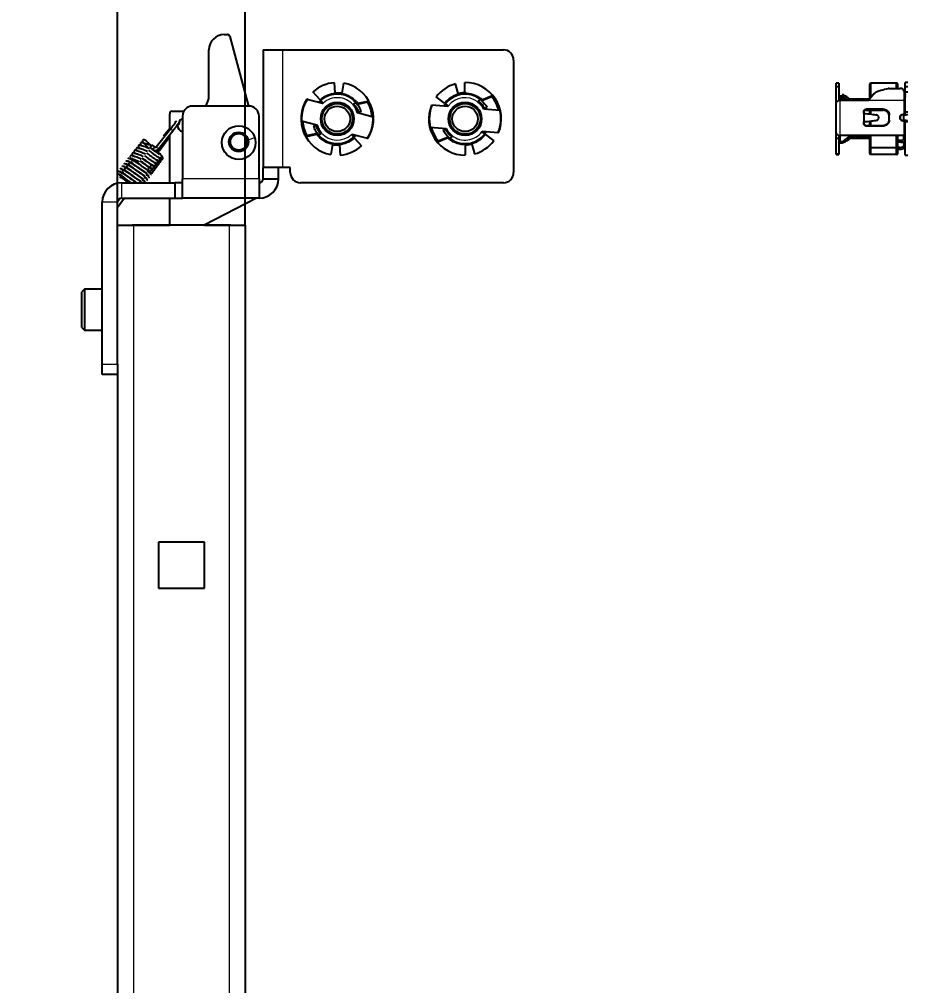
# Model space of a CAD drawing. Header units: millimetres. Extents: x -1039 to 1236, y -456 to 1988.
# Drawn here: x 104.4 to 278.2, y 1691.3 to 1880.3 of the extents above; entities that cross this region are included whole.
import ezdxf

# ---------------------------------------------------------------- set-up
doc = ezdxf.new("R2010")
doc.units = ezdxf.units.MM
doc.layers.add('FORMAT', color=7, linetype='Continuous')
doc.styles.add('SLDTEXTSTYLE0', font='TXT', dxfattribs={"width": 0.75})
doc.dimstyles.new('SLDDIMSTYLE1', dxfattribs={"dimtxt": 20, "dimasz": 10, "dimexe": 0, "dimexo": 0.0625, "dimgap": 5, "dimtad": 2, "dimdec": 1, "dimrnd": 1e-09, "dimzin": 12, "dimdsep": 46, "dimtxsty": 'SLDTEXTSTYLE0', "dimsah": 1, "dimcen": 0.09, "dimadec": 0, "dimazin": 3, "dimtfac": 1, "dimtmove": 0, "dimatfit": 0, "dimfxl": 0, "dimfrac": 2, "dimtolj": 1, "dimtzin": 12, "dimarcsym": 0})

# ---------------------------------------------------------------- blocks, each defined once
blk = doc.blocks.new('_D_6')
at = {"layer": 'FORMAT'}
for p, q in [((123.6, 1840.07), (123.6, 1906.18)), ((148.6, 1840.07), (148.6, 1906.18)), ((123.6, 1905.18), (104.37, 1905.18)), ((123.6, 1905.18), (148.6, 1905.18)), ((148.6, 1905.18), (167.83, 1905.18))]:
    blk.add_line(p, q, dxfattribs=at)
for points in [[(123.6, 1905.18), (113.6, 1906.72), (113.6, 1903.64)], [(148.6, 1905.18), (158.6, 1903.64), (158.6, 1906.72)]]:
    blk.add_solid(points, dxfattribs=at)
at = {"layer": 'FORMAT', "insert": (121.32, 1930.96), "char_height": 20, "attachment_point": 1, "style": 'SLDTEXTSTYLE0'}
blk.add_mtext('25', dxfattribs=at)

msp = doc.modelspace()

# ---------------------------------------------------------------- linework, layer by layer
at = {"color": 7, "linetype": 'Continuous', "lineweight": 25}
for p, q in [((144.48, 1877.36), (145.1, 1877.36)), ((145.58, 1876.99), (149.25, 1863.36)), ((141.48, 1865.36), (141.48, 1874.36)), ((152.1, 1874.36), (152.1, 1851.36)), ((152.1, 1874.36), (155.9, 1874.36)), ((155.9, 1874.36), (199.1, 1874.36)), ((201.1, 1872.36), (201.1, 1850.36)), ((166.19, 1865.96), (166.04, 1867.94)), ((167.53, 1865.89), (167.89, 1867.84)), ((190.26, 1865.8), (189.73, 1867.71)), ((191.58, 1865.98), (191.57, 1867.96)), ((264.73, 1867.86), (264.23, 1867.86)), ((264.23, 1867.11), (264.23, 1867.86)), ((264.73, 1867.86), (264.73, 1867.11)), ((270.95, 1867.86), (270.83, 1867.66)), ((270.83, 1867.66), (270.95, 1867.86)), ((270.83, 1864.81), (270.83, 1867.66)), ((270.95, 1867.86), (270.95, 1864.95)), ((276.03, 1867.86), (270.95, 1867.86)), ((276.23, 1867.75), (276.03, 1867.86)), ((276.03, 1866.81), (276.03, 1867.86)), ((276.03, 1867.86), (276.23, 1867.75)), ((276.23, 1867.75), (276.23, 1866.81)), ((278.23, 1867.96), (277.73, 1867.96)), ((277.73, 1867.19), (277.73, 1867.96)), ((163.22, 1864.61), (161.84, 1866.14)), ((167.48, 1865.92), (166.25, 1865.98)), ((191.52, 1866), (190.3, 1865.83)), ((264.73, 1867.11), (264.23, 1867.11)), ((264.23, 1864.03), (264.23, 1867.11)), ((264.73, 1867.11), (264.73, 1864.44)), ((271.69, 1865.81), (270.53, 1864.47)), ((274.63, 1866.81), (276.78, 1866.81)), ((277.53, 1866.31), (277.53, 1864.47)), ((277.73, 1867.19), (278.23, 1867.19)), ((277.73, 1866.14), (277.73, 1867.19)), ((277.73, 1866.14), (278.23, 1866.14)), ((277.73, 1862.15), (277.73, 1866.14)), ((160.76, 1864.65), (160.64, 1864.73)), ((163.72, 1863.86), (160.72, 1864.66)), ((162.92, 1864.07), (163.35, 1864.47)), ((163.22, 1864.61), (163.35, 1864.47)), ((163.35, 1864.47), (163.82, 1863.95)), ((163.69, 1864.09), (163.49, 1863.92)), ((170.2, 1864.11), (169.68, 1863.64)), ((169.79, 1863.74), (169.84, 1863.75)), ((170.35, 1864.24), (170.2, 1864.11)), ((170.35, 1864.24), (170.62, 1863.92)), ((170.37, 1863.86), (172.67, 1864.35)), ((172.56, 1864.13), (170.49, 1863.69)), ((172.56, 1864.13), (172.67, 1864.35)), ((187.58, 1863.92), (185.95, 1865.16)), ((187.38, 1863.34), (187.74, 1863.8)), ((187.58, 1863.92), (187.74, 1863.8)), ((187.74, 1863.8), (188.3, 1863.38)), ((194.54, 1864.72), (194.11, 1864.16)), ((194.2, 1864.28), (194.25, 1864.31)), ((194.41, 1864.15), (194.22, 1864.08)), ((194.66, 1864.88), (194.54, 1864.72)), ((194.66, 1864.88), (194.98, 1864.61)), ((194.75, 1864.51), (196.91, 1865.42)), ((196.85, 1865.18), (194.9, 1864.36)), ((196.85, 1865.18), (196.91, 1865.42)), ((264.24, 1864.03), (264.23, 1864.03)), ((264.23, 1863.95), (264.23, 1864.03)), ((264.23, 1858.09), (264.23, 1863.95)), ((265.43, 1865.33), (264.93, 1865.33)), ((264.93, 1865.33), (264.93, 1864.87)), ((264.93, 1864.87), (265.43, 1864.87)), ((270.53, 1864.47), (264.93, 1864.47)), ((265.43, 1864.87), (265.43, 1865.33)), ((266.93, 1864.47), (266.93, 1864.72)), ((270.75, 1864.72), (266.93, 1864.72)), ((277.73, 1864.7), (277.53, 1864.66)), ((133.8, 1858.69), (133.8, 1861.86)), ((134.3, 1862.36), (136.57, 1862.36)), ((149.3, 1863.36), (138.3, 1863.36)), ((169.97, 1863.57), (169.77, 1863.53)), ((173.59, 1861.22), (170.58, 1862.02)), ((171.24, 1862.28), (170.76, 1862.14)), ((185.16, 1863.5), (185.03, 1863.56)), ((188.22, 1863.27), (185.12, 1863.51)), ((188.14, 1863.5), (187.98, 1863.29)), ((188.22, 1863.43), (188.07, 1863.28)), ((198.4, 1862.51), (195.3, 1862.74)), ((195.89, 1863.12), (195.45, 1862.89)), ((269.63, 1861.91), (269.63, 1862.29)), ((269.63, 1861.91), (269.63, 1860.31)), ((273.43, 1862.76), (270.13, 1862.76)), ((270.13, 1862.56), (273.43, 1862.56)), ((270.83, 1861.83), (270.83, 1862.56)), ((270.95, 1862.56), (270.95, 1861.82)), ((278.23, 1862.15), (277.73, 1862.15)), ((277.73, 1861.78), (277.73, 1862.15)), ((136.3, 1861.36), (136.3, 1849.16)), ((151.3, 1849.16), (151.3, 1861.36)), ((159.61, 1860.51), (162.61, 1859.7)), ((269.63, 1859.93), (269.63, 1860.31)), ((270.83, 1859.59), (270.83, 1860.42)), ((270.95, 1860.44), (270.95, 1859.59)), ((271.92, 1860.57), (271.97, 1860.58)), ((272.56, 1861.12), (272.56, 1861.08)), ((274.63, 1860.64), (274.63, 1861.59)), ((276.73, 1861.03), (276.73, 1861.2)), ((277.28, 1861.75), (277.53, 1861.75)), ((277.28, 1861.65), (277.53, 1861.65)), ((277.28, 1860.52), (277.53, 1860.52)), ((277.28, 1860.48), (277.53, 1860.48)), ((277.43, 1861.65), (277.43, 1860.52)), ((277.73, 1860.47), (277.73, 1860.3)), ((277.73, 1853.76), (277.73, 1860.3)), ((278.23, 1860.3), (277.73, 1860.3)), ((133.95, 1858.88), (131.16, 1855.35)), ((131.63, 1854.98), (134.42, 1858.51)), ((133.8, 1859), (132.58, 1857.46)), ((134.42, 1858.51), (134.42, 1858.51)), ((161.96, 1859.44), (162.44, 1859.59)), ((162.99, 1857.62), (163.51, 1858.09)), ((163.23, 1858.15), (163.42, 1858.19)), ((184.79, 1859.22), (187.9, 1858.98)), ((187.3, 1858.61), (187.75, 1858.84)), ((195.46, 1857.92), (194.9, 1858.35)), ((194.97, 1858.29), (195.13, 1858.44)), ((194.98, 1858.45), (198.08, 1858.22)), ((195.06, 1858.23), (195.22, 1858.44)), ((195.81, 1858.39), (195.46, 1857.92)), ((198.04, 1858.22), (198.17, 1858.17)), ((264.23, 1857.02), (264.23, 1858.09)), ((270.13, 1859.59), (273.43, 1859.59)), ((273.43, 1859.44), (270.13, 1859.44)), ((131.78, 1854.67), (133.8, 1857.4)), ((133.8, 1848.36), (133.8, 1857.72)), ((162.83, 1857.86), (160.53, 1857.37)), ((160.53, 1857.37), (160.63, 1857.6)), ((160.63, 1857.6), (162.71, 1858.04)), ((162.85, 1857.48), (162.58, 1857.81)), ((162.85, 1857.48), (162.99, 1857.62)), ((163.4, 1857.98), (163.35, 1857.97)), ((169.84, 1857.26), (169.38, 1857.78)), ((169.47, 1857.87), (172.48, 1857.06)), ((169.51, 1857.63), (169.7, 1857.81)), ((170.28, 1857.65), (169.84, 1857.26)), ((169.98, 1857.11), (169.84, 1857.26)), ((169.98, 1857.11), (171.35, 1855.59)), ((172.43, 1857.08), (172.55, 1857)), ((188.45, 1857.21), (186.28, 1856.31)), ((186.28, 1856.31), (186.34, 1856.55)), ((186.34, 1856.55), (188.3, 1857.37)), ((188.54, 1856.85), (188.21, 1857.12)), ((188.54, 1856.85), (188.66, 1857)), ((188.66, 1857), (189.08, 1857.56)), ((188.79, 1857.57), (188.97, 1857.65)), ((188.99, 1857.44), (188.94, 1857.42)), ((195.62, 1857.8), (195.46, 1857.92)), ((195.62, 1857.8), (197.25, 1856.56)), ((264.73, 1857.02), (264.23, 1857.02)), ((264.23, 1853.95), (264.23, 1857.02)), ((264.73, 1857.64), (264.73, 1857.02)), ((264.73, 1857.02), (264.73, 1853.95)), ((266.93, 1857.62), (264.93, 1857.62)), ((265.43, 1856.4), (264.93, 1856.4)), ((266.93, 1857), (266.26, 1857)), ((270.53, 1857.26), (266.54, 1857.26)), ((277.53, 1857.62), (266.93, 1857.62)), ((270.75, 1857), (266.93, 1857)), ((270.53, 1857.62), (270.53, 1857.26)), ((270.83, 1856.91), (270.53, 1857.26)), ((270.54, 1857.62), (270.83, 1857.28)), ((270.83, 1855.27), (270.83, 1857.62)), ((270.95, 1857.62), (270.95, 1855.19)), ((276.03, 1855.19), (276.03, 1857.62)), ((276.23, 1857.62), (276.23, 1855.24)), ((276.23, 1856.71), (277.43, 1856.71)), ((277.43, 1857.63), (277.43, 1856.71)), ((277.73, 1857.02), (277.43, 1857.09)), ((277.73, 1856.76), (277.43, 1856.86)), ((277.53, 1857.07), (277.53, 1857.62)), ((277.53, 1855.79), (277.53, 1856.23)), ((130.04, 1855.22), (130.43, 1854.91)), ((130.8, 1855.38), (130.41, 1855.69)), ((130.43, 1854.91), (130.51, 1854.85)), ((130.88, 1855.32), (130.8, 1855.38)), ((131.16, 1855.35), (131.16, 1855.35)), ((165.67, 1855.84), (165.31, 1853.88)), ((165.72, 1855.81), (166.95, 1855.74)), ((167, 1855.77), (167.16, 1853.79)), ((191.62, 1855.75), (191.62, 1853.76)), ((191.67, 1855.73), (192.89, 1855.9)), ((192.94, 1855.93), (193.46, 1854.01)), ((265.43, 1856.12), (264.93, 1856.12)), ((270.95, 1855.19), (270.83, 1855.27)), ((270.83, 1854.06), (270.83, 1855.27)), ((276.03, 1855.19), (270.95, 1855.19)), ((270.95, 1855.19), (270.95, 1853.86)), ((276.23, 1855.24), (276.03, 1855.19)), ((276.03, 1853.86), (276.03, 1855.19)), ((276.78, 1855.29), (276.23, 1855.29)), ((276.23, 1855.24), (276.23, 1853.98)), ((276.23, 1854.92), (276.78, 1854.92)), ((277.53, 1855.79), (277.53, 1855.42)), ((125.67, 1852.71), (125.72, 1852.66)), ((126.12, 1853.6), (126.07, 1853.56)), ((126.08, 1853.23), (126.13, 1853.17)), ((126.76, 1852.66), (126.75, 1852.81)), ((264.73, 1853.95), (264.23, 1853.95)), ((264.23, 1853.86), (264.23, 1853.95)), ((264.23, 1853.86), (264.73, 1853.86)), ((264.73, 1853.95), (264.73, 1853.86)), ((270.83, 1854.06), (270.95, 1853.86)), ((270.83, 1854.06), (270.83, 1854.06)), ((270.95, 1853.86), (270.83, 1854.06)), ((276.03, 1853.86), (270.95, 1853.86)), ((276.03, 1853.86), (276.23, 1853.98)), ((276.23, 1853.98), (276.03, 1853.86)), ((276.23, 1853.98), (276.23, 1853.98)), ((277.73, 1853.76), (278.23, 1853.76)), ((124.06, 1850.67), (124.11, 1850.62)), ((124.47, 1851.18), (124.51, 1851.13)), ((124.87, 1851.69), (124.92, 1851.64)), ((125.16, 1850.61), (125.14, 1850.76)), ((125.27, 1852.2), (125.32, 1852.15)), ((125.56, 1851.12), (125.54, 1851.27)), ((125.96, 1851.63), (125.94, 1851.78)), ((126.36, 1852.15), (126.34, 1852.29)), ((155.9, 1851.36), (152.1, 1851.36)), ((152.1, 1849.16), (152.1, 1851.36)), ((155.1, 1849.16), (155.1, 1851.36)), ((157.4, 1851.36), (155.9, 1851.36)), ((157.4, 1850.36), (157.4, 1851.36)), ((123.66, 1850.16), (123.71, 1850.11)), ((123.98, 1849.59), (124.03, 1849.55)), ((124.76, 1850.1), (124.74, 1850.25)), ((124.9, 1849.03), (125.29, 1848.72)), ((125.29, 1848.72), (125.37, 1848.66)), ((129.55, 1849.86), (129.72, 1849.78)), ((136.3, 1845.36), (136.3, 1849.16)), ((151.3, 1849.16), (151.3, 1845.36)), ((152.1, 1849.16), (155.1, 1849.16)), ((124.4, 1848.36), (134.8, 1848.36)), ((125.27, 1848.5), (125.38, 1848.42)), ((125.4, 1848.38), (125.39, 1848.36)), ((126.02, 1848.36), (126.03, 1848.51)), ((128.21, 1848.34), (128.1, 1848.41)), ((128.18, 1848.42), (128.34, 1848.32)), ((134.8, 1848.36), (134.8, 1845.36)), ((136.3, 1848.36), (134.8, 1848.36)), ((199.1, 1848.36), (159.4, 1848.36)), ((124.12, 1845.31), (123.6, 1844.61)), ((123.66, 1844.88), (123.92, 1845.2)), ((123.71, 1843.75), (124.9, 1845.36)), ((124.4, 1845.36), (134.8, 1845.36)), ((133.8, 1840.06), (133.8, 1845.36)), ((134.8, 1845.36), (136.3, 1845.36)), ((151.3, 1845.36), (136.3, 1845.36)), ((150.8, 1845.36), (140.56, 1840.06)), ((120.6, 1812.86), (120.6, 1844.56)), ((123.6, 1812.86), (123.6, 1844.56)), ((123.6, 1843.6), (123.71, 1843.75)), ((123.71, 1843.75), (123.71, 1843.75)), ((123.6, 1840.06), (126.7, 1840.06)), ((126.7, 1840.07), (126.45, 1840.06)), ((126.7, 1840.07), (133.8, 1840.07)), ((145.5, 1840.06), (126.7, 1840.06)), ((140.58, 1840.07), (145.5, 1840.07)), ((145.5, 1840.06), (148.6, 1840.06)), ((148.6, 1840.06), (148.6, -231.56)), ((117.1, 1827.56), (116.6, 1827.06)), ((116.6, 1820.06), (116.6, 1827.06)), ((120.6, 1827.56), (117.1, 1827.56)), ((117.1, 1827.56), (117.1, 1819.56)), ((116.6, 1820.06), (117.1, 1819.56)), ((117.1, 1819.56), (120.6, 1819.56)), ((120.6, 1810.86), (120.6, 1812.86)), ((123.6, 1812.86), (123.6, 1810.86)), ((123.6, 1810.86), (120.6, 1810.86)), ((123.6, 1810.86), (123.6, -223.94)), ((140.6, 1778.06), (131.6, 1778.06)), ((131.6, 1778.06), (131.6, 1769.06)), ((140.6, 1769.06), (140.6, 1778.06)), ((131.6, 1769.06), (140.6, 1769.06))]:
    msp.add_line(p, q, dxfattribs=at)
at = {"color": 8, "linetype": 'Continuous', "lineweight": 18}
for p, q in [((155.9, 1874.36), (155.9, 1851.36)), ((264.93, 1864.47), (264.93, 1857.62)), ((277.53, 1864.47), (270.53, 1864.47)), ((277.53, 1861.75), (277.53, 1864.47)), ((270.13, 1862.76), (270.13, 1862.56)), ((273.43, 1862.56), (273.43, 1862.76)), ((277.28, 1861.75), (277.28, 1861.65)), ((277.28, 1860.52), (277.28, 1860.48)), ((277.53, 1857.62), (277.53, 1860.48)), ((133.95, 1858.88), (133.95, 1858.88)), ((270.13, 1859.59), (270.13, 1859.44)), ((273.43, 1859.44), (273.43, 1859.59)), ((149.15, 1856.79), (150.46, 1857.2)), ((264.93, 1857.26), (264.93, 1857)), ((276.78, 1854.92), (276.78, 1855.29)), ((151.3, 1849.16), (136.3, 1849.16)), ((124.4, 1845.36), (124.4, 1848.36)), ((123.6, 1844.56), (120.6, 1844.56)), ((126.7, 1840.06), (126.7, 1840.07)), ((126.7, 1840.06), (126.7, -219.31)), ((145.5, 1840.06), (145.5, 1840.07)), ((145.5, -234.46), (145.5, 1840.06)), ((120.6, 1812.86), (123.6, 1812.86))]:
    msp.add_line(p, q, dxfattribs=at)
at = {"color": 7, "linetype": 'Continuous', "lineweight": 25, "flags": 128}
for points in [[(264.93, 1864.72), (264.79, 1864.71), (264.73, 1864.7)], [(264.93, 1857.26), (264.79, 1857.27), (264.73, 1857.28)], [(264.93, 1857), (264.79, 1857.02), (264.73, 1857.03)], [(130.04, 1855.22), (130.04, 1855.25), (130.06, 1855.31), (130.12, 1855.4), (130.18, 1855.49), (130.26, 1855.58), (130.33, 1855.64), (130.38, 1855.69), (130.41, 1855.69), (130.41, 1855.69)], [(124.89, 1845.36), (124.9, 1845.36), (124.89, 1845.36)]]:
    msp.add_lwpolyline(points, dxfattribs=at)
at = {"color": 8, "linetype": 'Continuous', "lineweight": 18, "flags": 128}
for points in [[(276.71, 1856.71), (276.71, 1856.66), (276.7, 1856.52), (276.7, 1856.37), (276.69, 1856.28), (276.69, 1856.28), (276.69, 1856.28)], [(130.43, 1854.91), (130.43, 1854.91), (130.45, 1854.93), (130.49, 1854.97), (130.56, 1855.05), (130.63, 1855.14), (130.7, 1855.23), (130.76, 1855.31), (130.79, 1855.36), (130.8, 1855.38)], [(125.4, 1848.38), (125.4, 1848.38), (125.42, 1848.36)]]:
    msp.add_lwpolyline(points, dxfattribs=at)
at = {"color": 7, "linetype": 'Continuous', "lineweight": 25}
for centre, radius in [((166.6, 1860.86), 3.25), ((166.6, 1860.86), 3), ((191.6, 1860.86), 3.25), ((191.6, 1860.86), 3), ((166.6, 1860.86), 2.5), ((191.6, 1860.86), 2.5), ((147.31, 1856.21), 3.3), ((147.3, 1856.36), 1.9), ((147.3, 1856.36), 1.61)]:
    msp.add_circle(centre, radius, dxfattribs=at)
for centre, radius, start, end in [((144.48, 1874.36), 3, 90, 180), ((145.1, 1876.86), 0.5, 15.0795, 90), ((199.1, 1872.36), 2, 0, 90), ((166.6, 1860.86), 7.1, 94.5192, 132.0192), ((166.6, 1860.86), 7.1, 327.0192, 79.5192), ((191.6, 1860.86), 7.1, 105.2121, 142.7121), ((191.6, 1860.86), 7.1, 337.7121, 90.2121), ((166.6, 1860.86), 4.85, 42.0192, 132.0192), ((191.6, 1860.86), 4.85, 52.7121, 142.7121), ((274.63, 1865.71), 1.1, 89.9618, 100.1433), ((276.88, 1866.15), 0.665, 13.4486, 98.9562), ((138.48, 1865.36), 3, 318.1897, 360), ((166.6, 1860.86), 7.1, 147.0192, 259.5192), ((166.6, 1860.86), 7, 147.1321, 182.9064), ((166.6, 1860.86), 4.15, 132.0192, 133.8162), ((166.6, 1860.86), 6.8, 3.4511, 28.6836), ((166.6, 1860.86), 7, 2.9064, 29.9064), ((191.6, 1860.86), 4.15, 26.9151, 52.7121), ((191.6, 1860.86), 6.8, 14.1439, 39.3765), ((191.6, 1860.86), 7, 13.5992, 40.5992), ((264.85, 1863.84), 0.63, 82.8557, 170.3631), ((277.55, 1864.65), 0.18, 262.8557, 350.3631), ((134.3, 1861.86), 0.5, 90, 180), ((138.3, 1861.36), 2, 90, 180), ((149.3, 1861.36), 2, 0, 90), ((166.6, 1860.86), 4.15, 16.2223, 42.0192), ((191.6, 1860.86), 7.1, 157.7121, 270.2121), ((191.6, 1860.86), 7, 157.825, 193.5992), ((191.6, 1860.86), 4.15, 142.7121, 144.5091), ((191.6, 1860.86), 7, 337.825, 13.5992), ((136.55, 1859.61), 1.25, 101.537, 137.2226), ((166.6, 1860.86), 7, 182.9064, 209.9064), ((166.6, 1860.86), 6.8, 183.4511, 208.6836), ((166.6, 1860.86), 7, 327.1321, 2.9064), ((277.58, 1862.05), 0.306, 260.9096, 299.7098), ((277.7, 1862.71), 1.07, 260.9096, 299.7098), ((277.7, 1858.26), 2.27, 76.5937, 94.3958), ((277.58, 1859.83), 0.648, 76.5937, 94.3958), ((136.55, 1859.61), 1.25, 180, 258.463), ((166.6, 1860.86), 4.15, 196.2223, 222.0192), ((191.6, 1860.86), 7, 193.5992, 220.5992), ((191.6, 1860.86), 6.8, 194.1439, 219.3765), ((191.6, 1860.86), 4.15, 206.9151, 232.7121), ((191.6, 1860.86), 4.15, 322.7121, 324.5091), ((264.83, 1858.23), 0.62, 193.4486, 278.9562), ((135.2, 1860.55), 4.05, 229.7314, 232.4533), ((166.6, 1860.86), 4.85, 222.0192, 312.0192), ((166.6, 1860.86), 4.15, 312.0192, 313.8162), ((191.6, 1860.86), 4.85, 232.7121, 322.7121), ((191.6, 1860.86), 7.1, 285.2121, 322.7121), ((277.56, 1857.44), 0.177, 13.4486, 98.9562), ((277.55, 1857.08), 0.18, 9.6369, 97.1443), ((166.6, 1860.86), 7.1, 274.5192, 312.0192), ((276.88, 1855.95), 0.665, 261.0438, 346.5514), ((276.88, 1855.57), 0.665, 261.0438, 346.5514), ((151.3, 1849.16), 0.8, 270, 0), ((151.3, 1849.16), 3.8, 270, 0), ((159.4, 1850.36), 2, 180, 270), ((199.1, 1850.36), 2, 270, 0), ((124.4, 1844.56), 3.8, 90, 180), ((124.4, 1844.56), 0.8, 90, 180), ((145.5, 1836.97), 3.1, 85.3967, 90)]:
    msp.add_arc(centre, radius, start, end, dxfattribs=at)
at = {"color": 8, "linetype": 'Continuous', "lineweight": 18}
for centre, radius, start, end in [((166.6, 1860.86), 5.05, 94.5192, 132.0192), ((166.6, 1860.86), 5.05, 42.0192, 79.5192), ((191.6, 1860.86), 5.05, 105.2121, 142.7121), ((191.6, 1860.86), 5.05, 52.7121, 90.2121), ((166.6, 1860.86), 4.15, 42.0192, 132.0192), ((191.6, 1860.86), 4.15, 52.7121, 142.7121), ((145, 1872.39), 17.44, 230.7113, 232.6809), ((166.6, 1860.86), 4.15, 222.0192, 312.0192), ((191.6, 1860.86), 4.15, 232.7121, 322.7121), ((166.6, 1860.86), 5.05, 222.0192, 259.5192), ((166.6, 1860.86), 5.05, 274.5192, 312.0192), ((191.6, 1860.86), 5.05, 232.7121, 270.2121), ((191.6, 1860.86), 5.05, 285.2121, 322.7121), ((128.53, 1856.8), 2.78, 315.5111, 327.8892), ((142.07, 1868.68), 17.22, 230.7026, 232.6978), ((137.33, 1862.61), 9.69, 233.0415, 235.052), ((126.31, 1853.42), 0.295, 115.8344, 267.3472), ((124.31, 1849.76), 1.43, 313.3522, 323.8809), ((124.37, 1849.71), 1.45, 313.3721, 323.9619), ((125.25, 1846.03), 2.75, 233.1851, 236.0311)]:
    msp.add_arc(centre, radius, start, end, dxfattribs=at)
at = {"color": 7, "linetype": 'Continuous', "lineweight": 25}
for points, knots in [([(166.05, 1865.68), (166.09, 1865.82), (166.14, 1866), (166.23, 1865.94), (166.25, 1865.92)], [0, 0, 0, 0, 0.832234, 1, 1, 1, 1]), ([(167.65, 1865.6), (167.62, 1865.75), (167.59, 1865.92), (167.49, 1865.87), (167.47, 1865.86)], [0, 0, 0, 0, 0.832234, 1, 1, 1, 1]), ([(190.16, 1865.5), (190.18, 1865.64), (190.19, 1865.82), (190.3, 1865.78), (190.31, 1865.77)], [0, 0, 0, 0, 0.832234, 1, 1, 1, 1]), ([(191.75, 1865.71), (191.7, 1865.85), (191.63, 1866.02), (191.54, 1865.95), (191.53, 1865.94)], [0, 0, 0, 0, 0.832234, 1, 1, 1, 1]), ([(271.69, 1865.81), (271.85, 1865.95), (272.21, 1866.25), (273.19, 1866.56), (273.95, 1866.7), (274.43, 1866.79)], [0, 0, 0, 0, 0.254027, 0.526591, 1, 1, 1, 1]), ([(277.73, 1865.68), (277.73, 1865.66), (277.73, 1865.62), (277.71, 1865.56), (277.67, 1865.51), (277.6, 1865.5), (277.55, 1865.49), (277.53, 1865.49)], [0, 0, 0, 0, 0.195353, 0.37764, 0.539051, 0.782239, 1, 1, 1, 1]), ([(169.83, 1863.77), (170.05, 1863.49), (170.44, 1862.99), (170.66, 1862.4), (170.76, 1862.14)], [0, 0, 0, 0, 0.559785, 1, 1, 1, 1]), ([(170.2, 1864.11), (170.44, 1863.79), (170.87, 1863.23), (171.12, 1862.57), (171.24, 1862.28)], [0, 0, 0, 0, 0.559866, 1, 1, 1, 1]), ([(194.23, 1864.32), (194.5, 1864.09), (194.98, 1863.67), (195.3, 1863.13), (195.45, 1862.89)], [0, 0, 0, 0, 0.559785, 1, 1, 1, 1]), ([(194.54, 1864.72), (194.83, 1864.46), (195.35, 1863.98), (195.73, 1863.38), (195.89, 1863.12)], [0, 0, 0, 0, 0.559866, 1, 1, 1, 1]), ([(264.93, 1864.47), (264.93, 1864.47), (264.93, 1864.65), (264.93, 1864.76), (264.93, 1864.87)], [0, 0, 0, 0, 0.000208, 1, 1, 1, 1]), ([(266.93, 1864.72), (266.65, 1864.93), (266.15, 1865.31), (265.65, 1865.51), (265.43, 1865.6)], [0, 0, 0, 0, 0.559911, 1, 1, 1, 1]), ([(266.54, 1864.47), (266.39, 1864.61), (266.02, 1864.96), (265.65, 1865.19), (265.43, 1865.33)], [0, 0, 0, 0, 0.4035618, 1, 1, 1, 1]), ([(266.09, 1864.47), (266.09, 1864.47), (265.87, 1864.65), (265.65, 1864.76), (265.43, 1864.87)], [0, 0, 0, 0, 0.000208, 1, 1, 1, 1]), ([(277.73, 1865.38), (277.73, 1865.36), (277.73, 1865.32), (277.71, 1865.27), (277.67, 1865.22), (277.6, 1865.21), (277.56, 1865.21), (277.53, 1865.21)], [0, 0, 0, 0, 0.195302, 0.377541, 0.538909, 0.761383, 1, 1, 1, 1]), ([(269.63, 1862.29), (269.64, 1862.34), (269.65, 1862.45), (269.73, 1862.59), (269.86, 1862.69), (270, 1862.75), (270.09, 1862.75), (270.13, 1862.76)], [0, 0, 0, 0, 0.214373, 0.428779, 0.642592, 0.856666, 1, 1, 1, 1]), ([(270.13, 1862.56), (270.07, 1862.56), (269.96, 1862.55), (269.81, 1862.47), (269.7, 1862.35), (269.64, 1862.22), (269.63, 1862.13), (269.63, 1862.09)], [0, 0, 0, 0, 0.2143846, 0.4287723, 0.6430331, 0.8568019, 1, 1, 1, 1]), ([(269.63, 1861.91), (270.13, 1861.89), (270.8, 1861.85), (271.69, 1861.7), (272, 1861.65), (272.15, 1861.63)], [0, 0, 0, 0, 0.587693, 0.790818, 1, 1, 1, 1]), ([(273.43, 1862.76), (273.57, 1862.74), (273.84, 1862.72), (274.19, 1862.53), (274.46, 1862.24), (274.61, 1861.91), (274.62, 1861.69), (274.63, 1861.59)], [0, 0, 0, 0, 0.213238, 0.42649, 0.63916, 0.849598, 1, 1, 1, 1]), ([(274.63, 1861.39), (274.62, 1861.52), (274.59, 1861.79), (274.4, 1862.14), (274.1, 1862.4), (273.76, 1862.54), (273.53, 1862.55), (273.43, 1862.56)], [0, 0, 0, 0, 0.2123763, 0.4249789, 0.6334795, 0.8436094, 1, 1, 1, 1]), ([(135.1, 1860.42), (135.08, 1860.39), (135, 1860.27), (134.73, 1859.9), (134.35, 1859.39), (134.07, 1859.03), (133.95, 1858.88)], [0, 0, 0, 0, 0.120445, 0.428404, 0.764758, 1, 1, 1, 1]), ([(134.42, 1858.51), (134.51, 1858.63), (134.77, 1858.96), (135.18, 1859.49), (135.55, 1860), (135.7, 1860.23), (135.76, 1860.35), (135.78, 1860.41), (135.79, 1860.49), (135.78, 1860.55), (135.77, 1860.57)], [0, 0, 0, 0, 0.122972, 0.357795, 0.597296, 0.840144, 0.906241, 0.947144, 0.977555, 1, 1, 1, 1]), ([(135.31, 1859.49), (135.38, 1859.59), (135.58, 1859.87), (135.68, 1860.04), (135.74, 1860.15), (135.76, 1860.21), (135.77, 1860.28), (135.77, 1860.33), (135.76, 1860.36)], [0, 0, 0, 0, 0.243765, 0.698545, 0.834124, 0.900377, 0.952573, 1, 1, 1, 1]), ([(269.63, 1860.31), (270.13, 1860.35), (270.8, 1860.4), (271.69, 1860.56), (272, 1860.58), (272.15, 1860.59)], [0, 0, 0, 0, 0.587693, 0.790818, 1, 1, 1, 1]), ([(269.63, 1860.08), (269.64, 1860.02), (269.65, 1859.91), (269.73, 1859.77), (269.86, 1859.66), (270, 1859.6), (270.09, 1859.59), (270.13, 1859.59)], [0, 0, 0, 0, 0.214295, 0.42863, 0.64223, 0.856153, 1, 1, 1, 1]), ([(272.56, 1861.12), (272.55, 1861.18), (272.54, 1861.29), (272.47, 1861.44), (272.36, 1861.56), (272.24, 1861.61), (272.18, 1861.63), (272.15, 1861.63)], [0, 0, 0, 0, 0.225883, 0.451767, 0.67765, 0.903524, 1, 1, 1, 1]), ([(272.15, 1860.59), (272.2, 1860.6), (272.3, 1860.62), (272.43, 1860.71), (272.52, 1860.84), (272.55, 1860.98), (272.56, 1861.05), (272.56, 1861.08)], [0, 0, 0, 0, 0.225867, 0.451734, 0.677598, 0.903479, 1, 1, 1, 1]), ([(273.43, 1859.59), (273.57, 1859.6), (273.84, 1859.63), (274.19, 1859.83), (274.46, 1860.12), (274.61, 1860.46), (274.62, 1860.69), (274.63, 1860.79)], [0, 0, 0, 0, 0.212875, 0.425767, 0.637937, 0.847353, 1, 1, 1, 1]), ([(274.63, 1860.64), (274.62, 1860.5), (274.59, 1860.23), (274.39, 1859.88), (274.1, 1859.61), (273.76, 1859.47), (273.53, 1859.45), (273.43, 1859.44)], [0, 0, 0, 0, 0.2128333, 0.4258501, 0.6355415, 0.8465873, 1, 1, 1, 1]), ([(276.73, 1861.2), (276.74, 1861.26), (276.75, 1861.38), (276.84, 1861.55), (276.98, 1861.67), (277.14, 1861.74), (277.24, 1861.74), (277.28, 1861.75)], [0, 0, 0, 0, 0.214305, 0.42865, 0.642279, 0.856223, 1, 1, 1, 1]), ([(277.28, 1861.65), (277.22, 1861.65), (277.1, 1861.64), (276.93, 1861.54), (276.81, 1861.41), (276.74, 1861.25), (276.73, 1861.15), (276.73, 1861.11)], [0, 0, 0, 0, 0.214319, 0.428642, 0.642812, 0.856387, 1, 1, 1, 1]), ([(276.73, 1861.07), (276.74, 1861.01), (276.75, 1860.89), (276.84, 1860.72), (276.98, 1860.6), (277.14, 1860.53), (277.24, 1860.52), (277.28, 1860.52)], [0, 0, 0, 0, 0.214211, 0.428471, 0.641842, 0.855602, 1, 1, 1, 1]), ([(277.28, 1860.48), (277.22, 1860.49), (277.1, 1860.5), (276.93, 1860.59), (276.81, 1860.73), (276.74, 1860.89), (276.73, 1860.99), (276.73, 1861.03)], [0, 0, 0, 0, 0.214393, 0.428789, 0.643061, 0.856854, 1, 1, 1, 1]), ([(162.99, 1857.62), (162.76, 1857.93), (162.33, 1858.5), (162.07, 1859.15), (161.96, 1859.44)], [0, 0, 0, 0, 0.559866, 1, 1, 1, 1]), ([(163.37, 1857.95), (163.15, 1858.23), (162.75, 1858.73), (162.53, 1859.33), (162.44, 1859.59)], [0, 0, 0, 0, 0.5597848, 1, 1, 1, 1]), ([(188.66, 1857), (188.37, 1857.27), (187.84, 1857.74), (187.47, 1858.34), (187.3, 1858.61)], [0, 0, 0, 0, 0.5598658, 1, 1, 1, 1]), ([(188.96, 1857.4), (188.69, 1857.64), (188.22, 1858.06), (187.89, 1858.6), (187.75, 1858.84)], [0, 0, 0, 0, 0.5597848, 1, 1, 1, 1]), ([(270.13, 1859.44), (270.07, 1859.45), (269.96, 1859.46), (269.81, 1859.54), (269.7, 1859.66), (269.64, 1859.8), (269.63, 1859.89), (269.63, 1859.93)], [0, 0, 0, 0, 0.214445, 0.428893, 0.643239, 0.857188, 1, 1, 1, 1]), ([(129.54, 1855.18), (129.35, 1855.43), (129.05, 1855.81), (128.65, 1856.16), (128.35, 1856.27), (128.16, 1856.24), (128.07, 1856.12), (128.04, 1855.88), (128.19, 1855.7), (128.28, 1855.59)], [0, 0, 0, 0, 0.2543213, 0.4023312, 0.5109068, 0.6621945, 0.7429389, 0.8308621, 1, 1, 1, 1]), ([(130.09, 1855.52), (129.85, 1855.83), (129.51, 1856.28), (129.06, 1856.66), (128.75, 1856.78), (128.56, 1856.75), (128.47, 1856.63), (128.44, 1856.39), (128.59, 1856.22), (128.68, 1856.1)], [0, 0, 0, 0, 0.298435, 0.437746, 0.539892, 0.682205, 0.758172, 0.840902, 1, 1, 1, 1]), ([(193.03, 1856.23), (193.02, 1856.08), (193, 1855.9), (192.9, 1855.95), (192.88, 1855.95)], [0, 0, 0, 0, 0.832234, 1, 1, 1, 1]), ([(264.93, 1857.62), (264.93, 1857.35), (264.93, 1856.86), (264.93, 1856.54), (264.93, 1856.4)], [0, 0, 0, 0, 0.559866, 1, 1, 1, 1]), ([(266.93, 1857.62), (266.65, 1857.35), (266.15, 1856.86), (265.65, 1856.54), (265.43, 1856.4)], [0, 0, 0, 0, 0.559911, 1, 1, 1, 1]), ([(266.93, 1857), (266.65, 1856.79), (266.15, 1856.41), (265.65, 1856.21), (265.43, 1856.12)], [0, 0, 0, 0, 0.559911, 1, 1, 1, 1]), ([(276.53, 1856.32), (276.53, 1856.35), (276.53, 1856.44), (276.53, 1856.57), (276.53, 1856.66), (276.53, 1856.71), (276.53, 1856.71)], [0, 0, 0, 0, 0.239432, 0.627389, 0.999313, 1, 1, 1, 1]), ([(276.69, 1856.28), (276.66, 1856.28), (276.62, 1856.28), (276.56, 1856.29), (276.53, 1856.31), (276.53, 1856.32), (276.53, 1856.32)], [0, 0, 0, 0, 0.266331, 0.548449, 0.829136, 1, 1, 1, 1]), ([(277.73, 1856.05), (277.73, 1856.07), (277.73, 1856.11), (277.71, 1856.16), (277.67, 1856.22), (277.6, 1856.23), (277.44, 1856.24), (277.12, 1856.27), (276.85, 1856.27), (276.69, 1856.28)], [0, 0, 0, 0, 0.052051, 0.100621, 0.143629, 0.208426, 0.277664, 0.558659, 1, 1, 1, 1]), ([(127.59, 1854.47), (127.53, 1854.53), (127.39, 1854.66), (127.14, 1854.74), (126.95, 1854.71), (126.86, 1854.59), (126.84, 1854.33), (126.98, 1854.12), (127.11, 1854.01), (127.11, 1854)], [0, 0, 0, 0, 0.1124525, 0.2673102, 0.4831415, 0.5982789, 0.7236104, 0.9942832, 1, 1, 1, 1]), ([(128, 1854.98), (127.94, 1855.04), (127.79, 1855.17), (127.54, 1855.25), (127.35, 1855.22), (127.27, 1855.1), (127.24, 1854.86), (127.38, 1854.68), (127.48, 1854.57)], [0, 0, 0, 0, 0.116662, 0.277125, 0.500752, 0.620068, 0.749961, 1, 1, 1, 1]), ([(127.58, 1854.58), (127.59, 1854.58), (127.63, 1854.58), (127.93, 1854.52), (128.42, 1854.32), (128.83, 1854.12), (129.04, 1854.02)], [0, 0, 0, 0, 0.148432, 0.395597, 0.682188, 1, 1, 1, 1]), ([(128.4, 1855.49), (128.34, 1855.55), (128.2, 1855.68), (127.95, 1855.76), (127.75, 1855.73), (127.67, 1855.61), (127.65, 1855.36), (127.79, 1855.14), (127.92, 1855.02), (127.92, 1855.02)], [0, 0, 0, 0, 0.112049, 0.265984, 0.480497, 0.594967, 0.7196, 0.988872, 1, 1, 1, 1]), ([(127.98, 1855.09), (128, 1855.09), (128.03, 1855.09), (128.34, 1855.03), (128.83, 1854.83), (129.23, 1854.63), (129.44, 1854.53)], [0, 0, 0, 0, 0.1488364, 0.3965581, 0.6837267, 1, 1, 1, 1]), ([(128.39, 1855.6), (128.4, 1855.6), (128.44, 1855.59), (128.75, 1855.54), (129.23, 1855.34), (129.63, 1855.14), (129.84, 1855.04)], [0, 0, 0, 0, 0.149242, 0.397523, 0.685271, 1, 1, 1, 1]), ([(128.78, 1856.12), (128.77, 1856.12), (128.75, 1856.1), (128.85, 1856.11), (129.15, 1856.04), (129.47, 1855.92), (129.68, 1855.82), (129.7, 1855.81)], [0, 0, 0, 0, 0.021612, 0.277034, 0.594005, 0.961278, 1, 1, 1, 1]), ([(129.64, 1854.71), (129.87, 1854.54), (130.3, 1854.23), (130.89, 1853.82), (131.33, 1853.52), (131.71, 1853.29), (131.94, 1853.19), (132.11, 1853.22), (132.21, 1853.29), (132.28, 1853.41), (132.27, 1853.58), (132.1, 1853.83), (131.69, 1854.23), (131.32, 1854.56), (131.16, 1854.7)], [0, 0, 0, 0, 0.120536, 0.230319, 0.323379, 0.401055, 0.520119, 0.560242, 0.586543, 0.610259, 0.649844, 0.769232, 0.897485, 1, 1, 1, 1]), ([(130.29, 1855.46), (130.17, 1855.56), (129.98, 1855.73), (129.81, 1855.88), (129.74, 1855.94)], [0, 0, 0, 0, 0.607446, 1, 1, 1, 1]), ([(131.78, 1853.82), (131.76, 1853.85), (131.73, 1853.93), (131.5, 1854.11), (131.19, 1854.34), (130.85, 1854.58), (130.45, 1854.87), (130.16, 1855.07), (130.01, 1855.18)], [0, 0, 0, 0, 0.134267, 0.352185, 0.489336, 0.645657, 0.817803, 1, 1, 1, 1]), ([(130.51, 1854.85), (130.6, 1854.8), (130.77, 1854.69), (131.08, 1854.66), (131.37, 1854.75), (131.55, 1854.88), (131.62, 1854.97), (131.63, 1854.98)], [0, 0, 0, 0, 0.241852, 0.482958, 0.724075, 0.954441, 1, 1, 1, 1]), ([(131.16, 1855.35), (131.15, 1855.34), (131.11, 1855.3), (131.04, 1855.27), (130.96, 1855.28), (130.91, 1855.3), (130.89, 1855.32), (130.88, 1855.32)], [0, 0, 0, 0, 0.241711, 0.48172, 0.722059, 0.953296, 1, 1, 1, 1]), ([(131.47, 1854.42), (131.48, 1854.43), (131.59, 1854.46), (131.69, 1854.56), (131.77, 1854.65), (131.78, 1854.67)], [0, 0, 0, 0, 0.133594, 0.857024, 1, 1, 1, 1]), ([(165.55, 1856.13), (165.58, 1855.98), (165.61, 1855.81), (165.71, 1855.86), (165.72, 1855.87)], [0, 0, 0, 0, 0.832234, 1, 1, 1, 1]), ([(167.15, 1856.04), (167.11, 1855.9), (167.06, 1855.73), (166.96, 1855.79), (166.95, 1855.8)], [0, 0, 0, 0, 0.832234, 1, 1, 1, 1]), ([(191.45, 1856.02), (191.5, 1855.88), (191.56, 1855.71), (191.65, 1855.78), (191.67, 1855.79)], [0, 0, 0, 0, 0.8322341, 1, 1, 1, 1]), ([(129.26, 1850.2), (129.23, 1850.21), (129.18, 1850.23), (128.98, 1850.35), (128.74, 1850.52), (128.41, 1850.74), (128.02, 1851.02), (127.54, 1851.36), (126.99, 1851.75), (126.42, 1852.12), (125.93, 1852.39), (125.57, 1852.56), (125.3, 1852.64), (125.28, 1852.58), (125.27, 1852.54)], [0, 0, 0, 0, 0.07143, 0.141083, 0.205433, 0.262714, 0.352938, 0.419034, 0.50752, 0.631991, 0.706407, 0.792746, 0.891142, 1, 1, 1, 1]), ([(129.67, 1850.71), (129.64, 1850.72), (129.58, 1850.74), (129.39, 1850.86), (129.14, 1851.03), (128.81, 1851.25), (128.42, 1851.53), (127.95, 1851.87), (127.4, 1852.26), (126.82, 1852.63), (126.33, 1852.9), (125.97, 1853.07), (125.7, 1853.15), (125.68, 1853.09), (125.67, 1853.05)], [0, 0, 0, 0, 0.070834, 0.14046, 0.204799, 0.262083, 0.352331, 0.418393, 0.506857, 0.631338, 0.705759, 0.792061, 0.890442, 1, 1, 1, 1]), ([(125.69, 1852.69), (125.77, 1852.62), (125.93, 1852.48), (126.21, 1852.36), (126.34, 1852.29)], [0, 0, 0, 0, 0.505287, 1, 1, 1, 1]), ([(126.1, 1853.2), (126.18, 1853.13), (126.34, 1852.99), (126.74, 1852.82), (127.15, 1852.61), (127.46, 1852.43), (127.62, 1852.34)], [0, 0, 0, 0, 0.25864, 0.513489, 0.757273, 1, 1, 1, 1]), ([(126.5, 1853.65), (126.48, 1853.66), (126.43, 1853.69), (126.37, 1853.71), (126.3, 1853.71), (126.22, 1853.7), (126.15, 1853.67), (126.12, 1853.63), (126.11, 1853.62)], [0, 0, 0, 0, 0.16821, 0.334597, 0.492682, 0.639712, 0.895455, 1, 1, 1, 1]), ([(126.15, 1852.57), (126.2, 1852.49), (126.29, 1852.34), (126.64, 1852.06), (127.09, 1851.75), (127.62, 1851.37), (128.15, 1850.99), (128.62, 1850.66), (128.98, 1850.42), (129.27, 1850.23), (129.36, 1850.18), (129.41, 1850.16)], [0, 0, 0, 0, 0.1370882, 0.2486553, 0.3349212, 0.4444563, 0.5878586, 0.6766041, 0.7775484, 0.8876401, 1, 1, 1, 1]), ([(126.79, 1853.45), (126.72, 1853.51), (126.58, 1853.64), (126.35, 1853.72), (126.24, 1853.69), (126.19, 1853.67)], [0, 0, 0, 0, 0.263202, 0.622339, 1, 1, 1, 1]), ([(126.43, 1853.12), (126.39, 1853.1), (126.31, 1853.05), (126.41, 1853.06), (126.71, 1853), (127.21, 1852.8), (127.61, 1852.59), (127.83, 1852.49)], [0, 0, 0, 0, 0.186775, 0.339781, 0.529853, 0.7504, 1, 1, 1, 1]), ([(127.19, 1853.96), (127.13, 1854.02), (126.98, 1854.15), (126.73, 1854.23), (126.54, 1854.2), (126.46, 1854.08), (126.43, 1853.84), (126.57, 1853.68), (126.66, 1853.57)], [0, 0, 0, 0, 0.118567, 0.282042, 0.509898, 0.631431, 0.76371, 1, 1, 1, 1]), ([(126.77, 1853.57), (126.78, 1853.57), (126.82, 1853.56), (127.12, 1853.5), (127.61, 1853.31), (128.02, 1853.1), (128.23, 1853)], [0, 0, 0, 0, 0.147088, 0.393301, 0.678923, 1, 1, 1, 1]), ([(127.17, 1854.08), (127.19, 1854.07), (127.22, 1854.07), (127.53, 1854.01), (128.02, 1853.82), (128.42, 1853.61), (128.63, 1853.51)], [0, 0, 0, 0, 0.148028, 0.394639, 0.680654, 1, 1, 1, 1]), ([(129.62, 1850.93), (129.63, 1850.94), (129.67, 1850.97), (129.82, 1851.23), (129.71, 1851.38), (129.48, 1851.57), (129.16, 1851.8), (128.82, 1852.04), (128.42, 1852.32), (128.14, 1852.53), (128, 1852.63)], [0, 0, 0, 0, 0.065581, 0.305104, 0.416757, 0.564843, 0.658165, 0.764421, 0.881295, 1, 1, 1, 1]), ([(128.03, 1852.67), (128.25, 1852.51), (128.68, 1852.2), (129.27, 1851.79), (129.71, 1851.49), (130.09, 1851.26), (130.32, 1851.15), (130.5, 1851.18), (130.6, 1851.25), (130.67, 1851.37), (130.66, 1851.54), (130.6, 1851.66), (130.46, 1851.8), (130.46, 1851.8)], [0, 0, 0, 0, 0.153363, 0.296153, 0.417346, 0.518269, 0.67301, 0.725203, 0.759423, 0.790284, 0.841817, 0.997129, 1, 1, 1, 1]), ([(130.02, 1851.44), (130.03, 1851.45), (130.07, 1851.48), (130.22, 1851.74), (130.11, 1851.89), (129.88, 1852.07), (129.57, 1852.3), (129.23, 1852.55), (128.83, 1852.83), (128.54, 1853.04), (128.4, 1853.14)], [0, 0, 0, 0, 0.06549, 0.304753, 0.416324, 0.564262, 0.657467, 0.763613, 0.880393, 1, 1, 1, 1]), ([(128.43, 1853.18), (128.66, 1853.02), (129.09, 1852.71), (129.67, 1852.3), (130.11, 1852), (130.49, 1851.77), (130.72, 1851.66), (130.9, 1851.69), (131, 1851.76), (131.07, 1851.88), (131.06, 1852.05), (131, 1852.17), (130.86, 1852.31), (130.86, 1852.31)], [0, 0, 0, 0, 0.154222, 0.297017, 0.418176, 0.519128, 0.673905, 0.726098, 0.760317, 0.791174, 0.842698, 0.998007, 1, 1, 1, 1]), ([(128.84, 1853.69), (129.06, 1853.53), (129.49, 1853.21), (130.08, 1852.8), (130.52, 1852.51), (130.9, 1852.27), (131.13, 1852.17), (131.3, 1852.2), (131.4, 1852.27), (131.47, 1852.39), (131.46, 1852.56), (131.4, 1852.68), (131.27, 1852.82), (131.26, 1852.82)], [0, 0, 0, 0, 0.15508, 0.29788, 0.419005, 0.519987, 0.674799, 0.726992, 0.761209, 0.792065, 0.843578, 0.998885, 1, 1, 1, 1]), ([(129.24, 1854.2), (129.47, 1854.03), (129.9, 1853.72), (130.49, 1853.31), (130.92, 1853.01), (131.3, 1852.78), (131.53, 1852.68), (131.71, 1852.71), (131.81, 1852.78), (131.87, 1852.9), (131.86, 1853.07), (131.81, 1853.19), (131.67, 1853.33), (131.67, 1853.33)], [0, 0, 0, 0, 0.155938, 0.298743, 0.419834, 0.520845, 0.675692, 0.727886, 0.762101, 0.792954, 0.844457, 0.999762, 1, 1, 1, 1]), ([(131.05, 1851.99), (131.06, 1851.98), (131.22, 1851.89), (131.37, 1851.84), (131.55, 1851.87), (131.65, 1851.95), (131.71, 1852.07), (131.71, 1852.23), (131.59, 1852.38), (131.5, 1852.49)], [0, 0, 0, 0, 0.011955, 0.333103, 0.442062, 0.514132, 0.578957, 0.68521, 1, 1, 1, 1]), ([(131.45, 1852.5), (131.45, 1852.5), (131.62, 1852.41), (131.76, 1852.36), (131.94, 1852.39), (132.04, 1852.47), (132.1, 1852.59), (132.09, 1852.76), (131.98, 1852.9), (131.89, 1853.01)], [0, 0, 0, 0, 0.004376, 0.3286373, 0.4386273, 0.5113756, 0.5768081, 0.6840449, 1, 1, 1, 1]), ([(131.85, 1853.02), (131.98, 1852.96), (132.15, 1852.88), (132.32, 1852.92), (132.42, 1852.99), (132.49, 1853.12), (132.47, 1853.28), (132.37, 1853.45), (132.16, 1853.64), (132.1, 1853.69)], [0, 0, 0, 0, 0.285253, 0.383035, 0.447706, 0.505871, 0.601187, 0.885791, 1, 1, 1, 1]), ([(127.3, 1848.36), (127.23, 1848.41), (127.1, 1848.5), (126.78, 1848.71), (126.39, 1848.99), (125.92, 1849.33), (125.36, 1849.72), (124.79, 1850.09), (124.3, 1850.36), (123.95, 1850.52), (123.69, 1850.6), (123.67, 1850.54), (123.66, 1850.5)], [0, 0, 0, 0, 0.062108, 0.129924, 0.236653, 0.315079, 0.419967, 0.567307, 0.655413, 0.757825, 0.874412, 1, 1, 1, 1]), ([(128.05, 1848.67), (128.03, 1848.68), (127.97, 1848.7), (127.77, 1848.83), (127.52, 1848.99), (127.19, 1849.22), (126.8, 1849.5), (126.32, 1849.84), (125.77, 1850.23), (125.2, 1850.6), (124.71, 1850.87), (124.36, 1851.03), (124.09, 1851.11), (124.07, 1851.05), (124.06, 1851.01)], [0, 0, 0, 0, 0.073219, 0.142955, 0.207336, 0.264609, 0.354761, 0.420957, 0.509511, 0.633948, 0.708354, 0.794802, 0.893243, 1, 1, 1, 1]), ([(128.46, 1849.18), (128.43, 1849.19), (128.37, 1849.21), (128.17, 1849.34), (127.93, 1849.5), (127.59, 1849.73), (127.2, 1850.01), (126.73, 1850.35), (126.18, 1850.74), (125.61, 1851.1), (125.11, 1851.38), (124.76, 1851.54), (124.5, 1851.62), (124.47, 1851.56), (124.46, 1851.52)], [0, 0, 0, 0, 0.0726223, 0.1423307, 0.2067016, 0.2639773, 0.3541532, 0.420316, 0.5088469, 0.6332957, 0.7077048, 0.7941163, 0.8925426, 1, 1, 1, 1]), ([(124.55, 1850.68), (124.52, 1850.64), (124.48, 1850.58), (124.67, 1850.3), (125.01, 1850.03), (125.46, 1849.72), (125.99, 1849.34), (126.53, 1848.95), (126.99, 1848.63), (127.24, 1848.46), (127.33, 1848.4), (127.34, 1848.4)], [0, 0, 0, 0, 0.175544, 0.32281, 0.440155, 0.530953, 0.646365, 0.797463, 0.890809, 0.997094, 1, 1, 1, 1]), ([(124.74, 1850.96), (124.75, 1850.96), (124.84, 1850.88), (125, 1850.82), (125.14, 1850.76)], [0, 0, 0, 0, 0.061642, 1, 1, 1, 1]), ([(128.86, 1849.69), (128.83, 1849.7), (128.78, 1849.72), (128.58, 1849.85), (128.33, 1850.01), (128, 1850.24), (127.61, 1850.51), (127.14, 1850.86), (126.58, 1851.25), (126.01, 1851.61), (125.52, 1851.88), (125.16, 1852.05), (124.9, 1852.13), (124.88, 1852.07), (124.86, 1852.03)], [0, 0, 0, 0, 0.072026, 0.141707, 0.206067, 0.263346, 0.353545, 0.419675, 0.508183, 0.632643, 0.707056, 0.793431, 0.891842, 1, 1, 1, 1]), ([(124.95, 1851.19), (124.93, 1851.15), (124.88, 1851.09), (125.08, 1850.81), (125.42, 1850.54), (125.87, 1850.23), (126.4, 1849.85), (126.93, 1849.46), (127.4, 1849.14), (127.76, 1848.89), (128.06, 1848.7), (128.15, 1848.65), (128.2, 1848.63)], [0, 0, 0, 0, 0.1427499, 0.2619936, 0.3570662, 0.4306182, 0.5240847, 0.6464493, 0.7220785, 0.8081681, 0.9021378, 1, 1, 1, 1]), ([(125.14, 1851.47), (125.15, 1851.47), (125.24, 1851.4), (125.4, 1851.33), (125.54, 1851.27)], [0, 0, 0, 0, 0.0621587, 1, 1, 1, 1]), ([(125.36, 1851.7), (125.33, 1851.66), (125.28, 1851.6), (125.48, 1851.32), (125.83, 1851.05), (126.27, 1850.73), (126.8, 1850.36), (127.34, 1849.97), (127.8, 1849.64), (128.16, 1849.4), (128.46, 1849.21), (128.56, 1849.16), (128.6, 1849.14)], [0, 0, 0, 0, 0.143336, 0.262559, 0.357673, 0.431245, 0.524711, 0.647074, 0.722736, 0.80884, 0.9028, 1, 1, 1, 1]), ([(125.55, 1851.98), (125.55, 1851.98), (125.64, 1851.91), (125.8, 1851.84), (125.94, 1851.78)], [0, 0, 0, 0, 0.062662, 1, 1, 1, 1]), ([(125.76, 1852.21), (125.73, 1852.17), (125.69, 1852.11), (125.89, 1851.83), (126.23, 1851.56), (126.68, 1851.24), (127.21, 1850.86), (127.74, 1850.48), (128.21, 1850.15), (128.57, 1849.91), (128.87, 1849.72), (128.96, 1849.67), (129.01, 1849.65)], [0, 0, 0, 0, 0.1439216, 0.2631249, 0.3582809, 0.4318714, 0.5253369, 0.6476999, 0.7233932, 0.8095128, 0.9034626, 1, 1, 1, 1]), ([(127.63, 1852.16), (127.85, 1852), (128.28, 1851.69), (128.86, 1851.28), (129.3, 1850.98), (129.68, 1850.75), (129.92, 1850.64), (130.09, 1850.67), (130.19, 1850.74), (130.26, 1850.86), (130.26, 1851.03), (130.2, 1851.15), (130.06, 1851.29), (130.05, 1851.29)], [0, 0, 0, 0, 0.152505, 0.295288, 0.416515, 0.51741, 0.672115, 0.724307, 0.758529, 0.789392, 0.840935, 0.99625, 1, 1, 1, 1]), ([(129.42, 1850.7), (129.48, 1850.66), (129.66, 1850.54), (129.97, 1850.37), (130.21, 1850.27), (130.39, 1850.3), (130.49, 1850.38), (130.55, 1850.5), (130.54, 1850.67), (130.48, 1850.79), (130.34, 1850.92), (130.34, 1850.92)], [0, 0, 0, 0, 0.072256, 0.233409, 0.481096, 0.565186, 0.620818, 0.670861, 0.752913, 0.997672, 1, 1, 1, 1]), ([(129.77, 1850.25), (129.8, 1850.27), (129.86, 1850.32), (129.77, 1850.53), (129.64, 1850.72), (129.53, 1850.84), (129.52, 1850.85)], [0, 0, 0, 0, 0.332523, 0.65538, 0.968405, 1, 1, 1, 1]), ([(129.96, 1850.33), (129.93, 1850.34), (129.87, 1850.36), (129.71, 1850.46), (129.57, 1850.54), (129.52, 1850.57)], [0, 0, 0, 0, 0.410841, 0.814741, 1, 1, 1, 1]), ([(129.59, 1850.73), (129.61, 1850.72), (129.66, 1850.71), (129.69, 1850.69), (129.7, 1850.68)], [0, 0, 0, 0, 0.426986, 1, 1, 1, 1]), ([(130.25, 1850.96), (130.27, 1850.95), (130.44, 1850.85), (130.6, 1850.8), (130.78, 1850.83), (130.87, 1850.9), (130.94, 1851.02), (130.93, 1851.19), (130.87, 1851.31), (130.73, 1851.44), (130.73, 1851.44)], [0, 0, 0, 0, 0.026667, 0.341775, 0.448732, 0.519486, 0.583132, 0.687475, 0.998784, 1, 1, 1, 1]), ([(130.65, 1851.47), (130.66, 1851.47), (130.83, 1851.37), (130.98, 1851.32), (131.16, 1851.35), (131.26, 1851.42), (131.33, 1851.55), (131.32, 1851.71), (131.2, 1851.86), (131.12, 1851.96)], [0, 0, 0, 0, 0.019383, 0.33748, 0.445428, 0.516833, 0.581062, 0.68635, 1, 1, 1, 1]), ([(123.68, 1850.13), (123.76, 1850.06), (123.92, 1849.93), (124.2, 1849.8), (124.34, 1849.74)], [0, 0, 0, 0, 0.513134, 1, 1, 1, 1]), ([(124, 1849.56), (124.09, 1849.5), (124.25, 1849.37), (124.54, 1849.25), (124.68, 1849.19)], [0, 0, 0, 0, 0.512882, 1, 1, 1, 1]), ([(124.13, 1850.03), (124.12, 1850.03), (124.12, 1849.99), (124.28, 1849.78), (124.61, 1849.53), (125.06, 1849.21), (125.58, 1848.84), (126.05, 1848.5), (126.3, 1848.32), (126.36, 1848.28)], [0, 0, 0, 0, 0.0127348, 0.2317906, 0.406235, 0.5412368, 0.712882, 0.9376026, 1, 1, 1, 1]), ([(124.44, 1849.48), (124.44, 1849.48), (124.43, 1849.43), (124.59, 1849.24), (124.92, 1849), (125.21, 1848.81), (125.33, 1848.73)], [0, 0, 0, 0, 0.0162926, 0.4310714, 0.7614255, 1, 1, 1, 1]), ([(125.37, 1848.66), (125.38, 1848.64), (125.42, 1848.61), (125.44, 1848.53), (125.44, 1848.46), (125.42, 1848.41), (125.4, 1848.38), (125.4, 1848.38)], [0, 0, 0, 0, 0.241895, 0.484471, 0.726557, 0.955709, 1, 1, 1, 1]), ([(127.98, 1848.69), (128, 1848.68), (128.04, 1848.67), (128.07, 1848.65), (128.09, 1848.64)], [0, 0, 0, 0, 0.425063, 1, 1, 1, 1]), ([(128.2, 1848.36), (128.19, 1848.4), (128.17, 1848.48), (128.06, 1848.62), (128.01, 1848.68)], [0, 0, 0, 0, 0.504298, 1, 1, 1, 1]), ([(128.39, 1849.2), (128.4, 1849.19), (128.45, 1849.18), (128.48, 1849.16), (128.49, 1849.15)], [0, 0, 0, 0, 0.426495, 1, 1, 1, 1]), ([(128.57, 1848.72), (128.59, 1848.74), (128.65, 1848.79), (128.59, 1848.96), (128.46, 1849.13), (128.41, 1849.19)], [0, 0, 0, 0, 0.377296, 0.752518, 1, 1, 1, 1]), ([(128.8, 1848.76), (128.77, 1848.77), (128.71, 1848.79), (128.56, 1848.88), (128.49, 1848.93)], [0, 0, 0, 0, 0.511282, 1, 1, 1, 1]), ([(128.58, 1848.93), (128.65, 1848.89), (128.83, 1848.78), (128.91, 1848.75), (128.95, 1848.73)], [0, 0, 0, 0, 0.381464, 1, 1, 1, 1]), ([(128.72, 1848.78), (128.74, 1848.78), (128.79, 1848.77), (128.82, 1848.75), (128.84, 1848.73)], [0, 0, 0, 0, 0.440988, 1, 1, 1, 1]), ([(128.94, 1848.33), (128.96, 1848.36), (129.02, 1848.4), (128.95, 1848.57), (128.83, 1848.72), (128.78, 1848.77)], [0, 0, 0, 0, 0.38733, 0.771624, 1, 1, 1, 1]), ([(128.79, 1849.71), (128.81, 1849.7), (128.85, 1849.69), (128.88, 1849.67), (128.9, 1849.66)], [0, 0, 0, 0, 0.427242, 1, 1, 1, 1]), ([(128.97, 1849.23), (129, 1849.25), (129.05, 1849.3), (128.99, 1849.47), (128.86, 1849.64), (128.81, 1849.7)], [0, 0, 0, 0, 0.379873, 0.754627, 1, 1, 1, 1]), ([(129.18, 1849.28), (129.16, 1849.29), (129.1, 1849.32), (128.95, 1849.4), (128.88, 1849.44)], [0, 0, 0, 0, 0.519279, 1, 1, 1, 1]), ([(128.98, 1849.44), (129.04, 1849.41), (129.22, 1849.3), (129.29, 1849.27), (129.34, 1849.25)], [0, 0, 0, 0, 0.36803, 1, 1, 1, 1]), ([(129.01, 1849.29), (129.03, 1849.3), (129.07, 1849.31), (129.14, 1849.31), (129.21, 1849.29), (129.25, 1849.26), (129.27, 1849.25)], [0, 0, 0, 0, 0.21229, 0.467526, 0.736213, 1, 1, 1, 1]), ([(129.11, 1849.3), (129.13, 1849.3), (129.17, 1849.29), (129.21, 1849.27), (129.22, 1849.26)], [0, 0, 0, 0, 0.441798, 1, 1, 1, 1]), ([(129.32, 1848.85), (129.35, 1848.88), (129.4, 1848.92), (129.34, 1849.09), (129.21, 1849.24), (129.16, 1849.3)], [0, 0, 0, 0, 0.389937, 0.77371, 1, 1, 1, 1]), ([(129.19, 1850.22), (129.21, 1850.21), (129.25, 1850.2), (129.28, 1850.18), (129.3, 1850.17)], [0, 0, 0, 0, 0.42738, 1, 1, 1, 1]), ([(129.37, 1849.74), (129.4, 1849.76), (129.46, 1849.81), (129.39, 1849.99), (129.27, 1850.15), (129.22, 1850.22)], [0, 0, 0, 0, 0.382442, 0.756726, 1, 1, 1, 1]), ([(129.57, 1849.81), (129.54, 1849.82), (129.49, 1849.84), (129.35, 1849.92), (129.28, 1849.96)], [0, 0, 0, 0, 0.527758, 1, 1, 1, 1]), ([(129.42, 1849.82), (129.43, 1849.82), (129.47, 1849.83), (129.52, 1849.83), (129.59, 1849.81), (129.64, 1849.79), (129.66, 1849.77)], [0, 0, 0, 0, 0.1224446, 0.4076536, 0.707892, 1, 1, 1, 1]), ([(129.5, 1849.83), (129.52, 1849.82), (129.56, 1849.81), (129.59, 1849.79), (129.61, 1849.78)], [0, 0, 0, 0, 0.442019, 1, 1, 1, 1]), ([(129.71, 1849.38), (129.74, 1849.4), (129.79, 1849.45), (129.72, 1849.61), (129.6, 1849.76), (129.55, 1849.82)], [0, 0, 0, 0, 0.3925346, 0.7757858, 1, 1, 1, 1]), ([(129.83, 1850.35), (129.83, 1850.35), (129.86, 1850.35), (129.91, 1850.35), (129.98, 1850.34), (130.02, 1850.31), (130.05, 1850.29)], [0, 0, 0, 0, 0.044292, 0.355485, 0.683075, 1, 1, 1, 1]), ([(130.1, 1849.9), (130.12, 1849.92), (130.18, 1849.97), (130.09, 1850.16), (129.93, 1850.35), (129.86, 1850.44)], [0, 0, 0, 0, 0.348014, 0.68511, 1, 1, 1, 1]), ([(129.88, 1850.35), (129.9, 1850.35), (129.95, 1850.34), (129.98, 1850.31), (130, 1850.3)], [0, 0, 0, 0, 0.44173, 1, 1, 1, 1])]:
    msp.add_open_spline(points, degree=3, knots=knots, dxfattribs=at)
at = {"color": 8, "linetype": 'Continuous', "lineweight": 18}
msp.add_open_spline([(271.9, 1860.57), (271.92, 1860.57), (271.97, 1860.58), (272.03, 1860.58), (272.1, 1860.59), (272.14, 1860.59), (272.15, 1860.59)], degree=3, knots=[0, 0, 0, 0, 0.246022, 0.497638, 0.810556, 1, 1, 1, 1], dxfattribs=at)
at = {"color": 7, "linetype": 'Continuous', "lineweight": 25}
for points in [[(124.91, 1849.13), (124.9, 1849.11), (124.88, 1849.06), (124.89, 1849.04), (124.9, 1849.03)], [(125.28, 1848.6), (125.27, 1848.58), (125.25, 1848.53), (125.26, 1848.51), (125.27, 1848.5)]]:
    msp.add_open_spline(points, degree=3, dxfattribs=at)

# ---------------------------------------------------------------- dimensions: what is measured, and where the dimension line sits
at = {"layer": 'FORMAT'}
dim = msp.add_linear_dim(base=(148.6, 1905.18), p1=(123.6, 1840.06), p2=(148.6, 1840.06), dimstyle='SLDDIMSTYLE1', dxfattribs=at)
dim.commit()
dim.dimension.update_dxf_attribs({"geometry": '_D_6', "text_midpoint": (136.1, 1905.18), "dimtype": 160})

doc.saveas('drawing.dxf')
